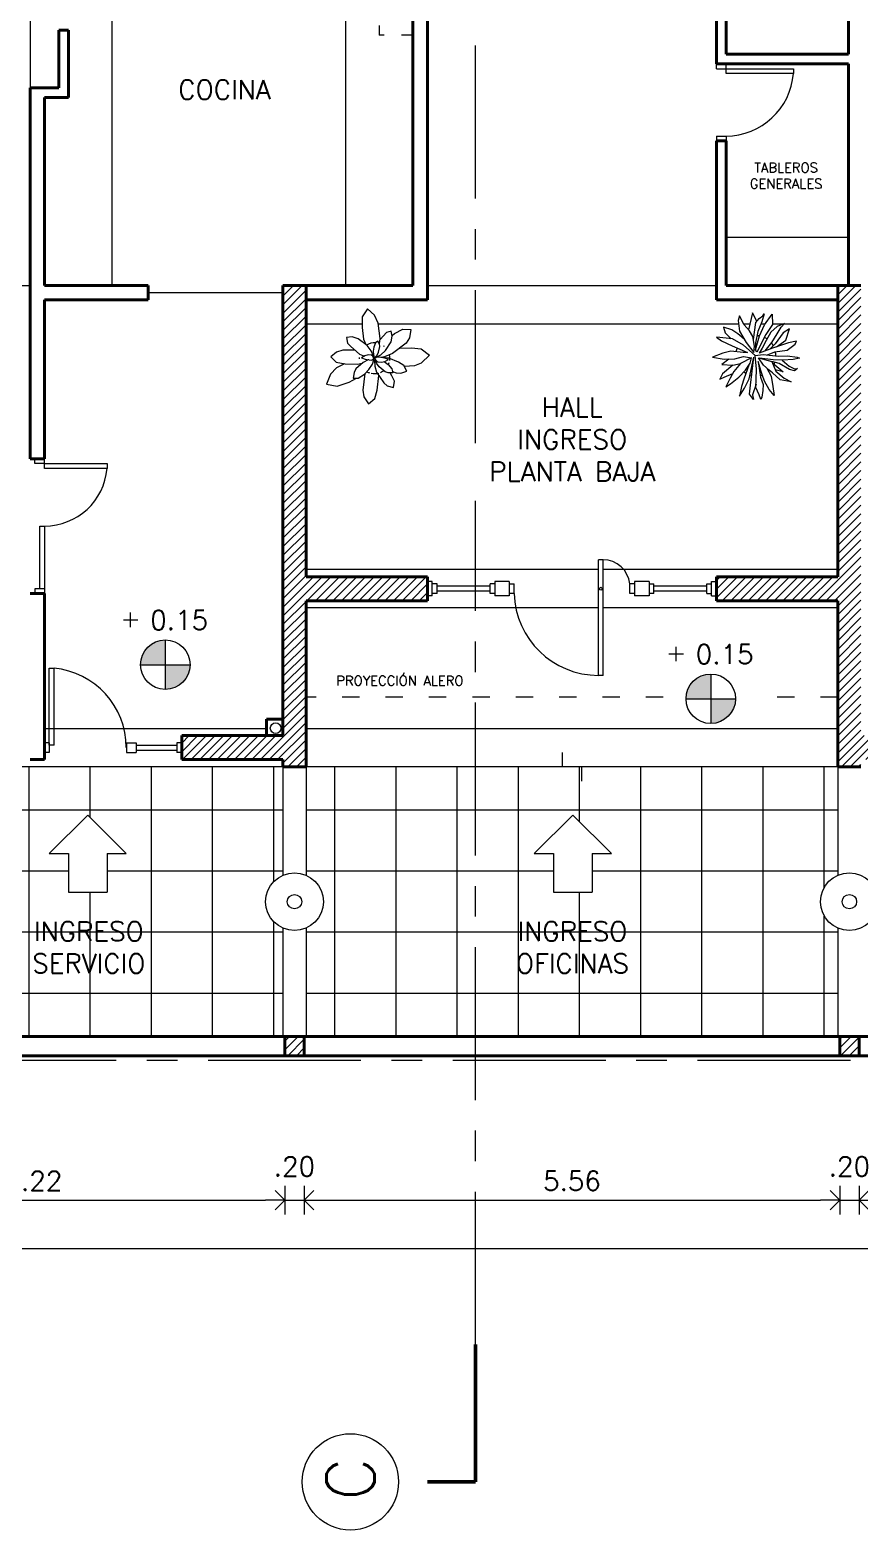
# Model space of a CAD drawing. Extents: x 1018 to 1352, y -109 to 184.
# Drawn here: x 1043.32 to 1051.94, y 101.81 to 117.39 of the extents above; entities that cross this region are included whole.
import ezdxf

# ---------------------------------------------------------------- set-up
doc = ezdxf.new("R2010")
doc.units = 0
doc.header["$LTSCALE"] = 0.5
doc.linetypes.add('ACAD_ISO03W100', pattern=[30, 12, -18])
doc.linetypes.add('CENTER', pattern=[50.8, 31.75, -6.35, 6.35, -6.35])
doc.layers.get('0').update_dxf_attribs({"linetype": 'CONTINUOUS'})
doc.layers.get('Defpoints').update_dxf_attribs({"linetype": 'CONTINUOUS'})
for name, color, linetype, lineweight in [('Acotaciones', 9, 'CONTINUOUS', 9), ('Carpintería', 55, 'CONTINUOUS', 20), ('Detalles .05', 243, 'CONTINUOUS', 5), ('Detalles 01', 8, 'CONTINUOUS', 9), ('Equipamiento fijo', 31, 'CONTINUOUS', 13), ('Muros corte', 7, 'CONTINUOUS', 40), ('Pisos', 252, 'CONTINUOUS', 18), ('Proyección', 4, 'ACAD_ISO03W100', 18), ('Punta 01', 6, 'CONTINUOUS', 9), ('Punta 015', 64, 'CONTINUOUS', 13), ('Punta 02', 11, 'CONTINUOUS', 20), ('Punta 05', 52, 'CONTINUOUS', 50), ('Tratamiento pisos', 251, 'CONTINUOUS', 9), ('Vidrios', 147, 'CONTINUOUS', 13)]:
    doc.layers.add(name, color=color, linetype=linetype, lineweight=lineweight)
doc.styles.add('Texto 1 mm', font='simplex.shx', dxfattribs={"height": 0.1})
doc.styles.add('Texto 2 mm', font='simplex.shx', dxfattribs={"height": 0.2})
doc.styles.add('Texto 5 mm', font='simplex.shx', dxfattribs={"height": 0.5})
doc.dimstyles.new('Primera línea', dxfattribs={"dimscale": 0, "dimtxt": 0.2, "dimasz": 0.2, "dimexe": 0.15, "dimexo": 0, "dimgap": 0.1, "dimtad": 1, "dimzin": 4, "dimdsep": 46, "dimtxsty": 'Texto 2 mm', "dimblk": 'OPEN90', "dimcen": 2.5, "dimclrd": 256, "dimclre": 256, "dimclrt": 256, "dimadec": 0, "dimazin": 0, "dimtfac": 1, "dimtmove": 2, "dimatfit": 3, "dimldrblk": 'OPEN90', "dimfxl": 1, "dimtolj": 1, "dimtzin": 0, "dimlwd": -1, "dimlwe": -1, "dimarcsym": 0})
doc.dimstyles.new('Segunda línea', dxfattribs={"dimscale": 0, "dimtxt": 0.2, "dimasz": 0.2, "dimexe": 0.15, "dimexo": 0.5, "dimgap": 0.1, "dimtad": 1, "dimzin": 4, "dimdsep": 46, "dimtxsty": 'Texto 2 mm', "dimblk": 'OPEN90', "dimcen": 2.5, "dimclrd": 256, "dimclre": 256, "dimclrt": 256, "dimadec": 0, "dimazin": 0, "dimtfac": 1, "dimtmove": 2, "dimatfit": 3, "dimldrblk": 'OPEN90', "dimfxl": 1, "dimtolj": 1, "dimtzin": 0, "dimlwd": -1, "dimlwe": -1, "dimarcsym": 0})
pattern_1 = [(0, (10.8031, -2.4661), (1e-16, 0.635), []), (90, (10.8031, -2.4661), (-0.635, 2e-16), [])]
pattern_2 = [(45, (10.8031, -2.466086), (-0.0449012806, 0.0449012806), [])]

# ---------------------------------------------------------------- blocks, each defined once
blk = doc.blocks.new('Plant1')
for p, q in [((5.75, 15.65), (2.94, 14.02)), ((6.8, 12.64), (5.75, 15.65)), ((-4.94, 10.5), (-5.47, 8.7)), ((-3.11, 9.8), (-4.94, 10.5)), ((1.24, 11.02), (-0.18, 7.33)), ((2.94, 14.02), (1.24, 11.02)), ((6.67, 9.74), (6.8, 12.64)), ((-10.15, 7.82), (-12.56, 7.25)), ((-12.56, 7.25), (-11.81, 4.91)), ((-8.01, 7.41), (-10.15, 7.82)), ((-4.41, 5.37), (-8.01, 7.41)), ((-5.47, 8.7), (-5.1, 7.19)), ((-5.1, 7.19), (-3.73, 3.58)), ((-1.65, 8.27), (-3.11, 9.8)), ((-0.15, 4.91), (-1.65, 8.27)), ((-0.18, 7.33), (-0.36, 5.38)), ((7.53, 5.66), (4.58, 4.62)), ((4.8, 4.93), (6.67, 9.74)), ((9.19, 5.31), (7.53, 5.66)), ((8.7, 3.64), (9.19, 5.31)), ((-15.39, 2.27), (-18.09, -0.04)), ((-12.63, 3.17), (-15.39, 2.27)), ((-9.66, 3.14), (-12.63, 3.17)), ((-11.81, 4.91), (-9.42, 2.94)), ((-9.42, 2.94), (-5.88, 0.9)), ((-3.93, 0.56), (-7.13, -0.21)), ((-5.88, 0.9), (-4.34, 0.46)), ((-2.06, 0.5), (-3.93, 0.56)), ((-2.48, 2.2), (-3.75, 2.12)), ((-3.75, 2.12), (-2.91, 1.21)), ((-3.73, 3.58), (-2.59, 2.19)), ((-2.91, 1.21), (-1.29, 0)), ((-1.34, 2), (-2.48, 2.2)), ((-1.9, 0.46), (-2.06, 0.5)), ((-0.39, 1.34), (-1.34, 2)), ((-0.56, -0.12), (-0.19, 0)), ((-0.12, 0.81), (-0.39, 1.34)), ((-0.19, 0), (-0.12, 0.06)), ((0.25, 2.69), (-0.15, 4.91)), ((-0.06, 0.25), (-0.12, 0.81)), ((-0.12, 0.06), (-0.06, 0.25)), ((-0.11, 0.67), (0.06, 0.81)), ((0.06, 0.81), (0.25, 2.69)), ((0.31, 1.31), (0.12, 0.38)), ((0.12, 0.38), (0.19, 0.25)), ((0.19, 0.25), (0.38, 0.19)), ((0.73, 2.26), (0.31, 1.31)), ((0.38, 0.19), (1.25, 0.44)), ((0.47, 0.22), (0.69, 0)), ((0.69, 0), (2.44, 0)), ((1.6, 3.31), (0.73, 2.26)), ((1.25, 0.44), (2.18, 1.1)), ((2.74, 4.3), (1.6, 3.31)), ((2.18, 1.1), (3.4, 2.61)), ((2.44, 0), (4.43, 0.51)), ((3.75, 4.5), (2.74, 4.3)), ((3.4, 2.61), (3.75, 3.44)), ((3.75, 3.45), (4.8, 4.93)), ((3.75, 3.44), (3.75, 4.5)), ((4.43, 0.51), (7.5, 2.24)), ((7.5, 2.24), (8.7, 3.64)), ((8.78, 3.92), (9.84, 4.12)), ((9.84, 4.12), (12.89, 4.12)), ((13.53, 0.5), (11.66, -0.54)), ((12.89, 4.12), (15.19, 2.69)), ((15.19, 2.69), (13.53, 0.5)), ((-18.09, -0.04), (-15.37, -2.32)), ((-15.37, -2.32), (-11.22, -3.04)), ((-11.22, -3.04), (-8.38, -3)), ((-8.2, -0.91), (-9.38, -2.5)), ((-9.38, -2.5), (-7.87, -3.25)), ((-5.18, -2.97), (-8.45, -7.47)), ((-7.13, -0.21), (-8.2, -0.91)), ((-7.87, -3.25), (-5.44, -3.05)), ((-5.44, -3.05), (-3.38, -2.45)), ((-3.38, -2.45), (-1.56, -1.44)), ((-1.56, -1.44), (-0.5, -0.38)), ((-1.12, -2.44), (-1.55, -4.42)), ((-1.55, -4.42), (-1.12, -8.67)), ((-1.29, 0), (-0.56, -0.12)), ((-0.38, -0.81), (-1.12, -2.44)), ((-0.31, -0.5), (-0.59, -0.46)), ((-0.5, -0.38), (-0.5, -0.12)), ((0.06, -0.62), (-0.38, -0.81)), ((-0.26, -0.76), (-0.31, -0.5)), ((-0.19, -1.81), (-0.07, -0.68)), ((0.01, -3.25), (-0.19, -1.81)), ((0.12, -0.12), (0, -0.44)), ((0, -0.44), (0.12, -1)), ((1.03, -5.66), (0.01, -3.25)), ((0.56, -0.06), (0.12, -0.12)), ((0.12, -1), (0.45, -1.59)), ((0.45, -1.59), (1.43, -2.3)), ((1.53, -0.38), (0.56, -0.06)), ((1.43, -2.3), (2.56, -2.56)), ((3.06, -1.61), (1.53, -0.38)), ((3.19, -1.19), (2.01, -0.77)), ((2.38, -1), (2.23, -0.95)), ((2.32, -2.51), (3.05, -4.05)), ((4.2, -2.28), (2.38, -1)), ((2.56, -2.56), (3.88, -2.56)), ((3.05, -4.05), (3.43, -5.82)), ((3.88, -2.56), (3.06, -1.61)), ((6, -1.48), (3.19, -1.19)), ((6.42, -4.94), (4.2, -2.28)), ((11.66, -0.54), (6, -1.48)), ((7.5, -6.71), (6.42, -4.94)), ((9.02, -0.98), (12.56, -2.76)), ((12.56, -2.76), (15.17, -4.6)), ((15.17, -4.6), (16.61, -7.77)), ((-8.45, -7.47), (-9.18, -9.67)), ((-9.18, -9.67), (-8.88, -12.44)), ((-6.25, -11.82), (-4.21, -9.77)), ((-4.21, -9.77), (-1.41, -5.8)), ((-1.12, -8.67), (-0.57, -10.07)), ((1, -11.56), (2.25, -9.87)), ((1.72, -6.45), (1.03, -5.66)), ((3.06, -7.12), (1.72, -6.45)), ((2.25, -9.87), (2.39, -7.87)), ((2.39, -7.87), (2.32, -6.75)), ((3.43, -5.82), (3.06, -7.12)), ((3.19, -6.68), (4.04, -7.69)), ((4.04, -7.69), (5.41, -8.56)), ((5.41, -8.56), (7.5, -8.88)), ((7.5, -8.88), (7.5, -6.71)), ((7.5, -6.98), (10.72, -8.45)), ((10.72, -8.45), (13.06, -8.78)), ((13.06, -8.78), (16.61, -7.77)), ((-8.88, -12.44), (-6.25, -11.82)), ((-0.57, -10.07), (1, -11.56))]:
    blk.add_line(p, q)
for start, end in [(57.1582, 93.2041), (172.4345, 176.9296), (149.2581, 153.7532), (21.2653, 25.7604), (212.1423, 223.5771), (229.8179, 257.6637), (306.6551, 316.418), (323.0282, 344.4965), (265.2848, 278.7499)]:
    blk.add_arc((0, 0), 5.12, start, end)
blk = doc.blocks.new('_Open90')
at = {"color": 0, "linetype": 'ByBlock', "lineweight": -2}
for p, q in [((0, 0), (-1, 0)), ((-0.5, 0.5), (0, 0)), ((0, 0), (-0.5, -0.5))]:
    blk.add_line(p, q, dxfattribs=at)
blk = doc.blocks.new('*D207')
at = {"layer": 'Acotaciones', "transparency": 16777216}
for p, q in [((1032.649, 104.889), (1032.649, 104.589)), ((1074.649, 104.889), (1074.649, 104.589)), ((1032.849, 104.739), (1074.449, 104.739))]:
    blk.add_line(p, q, dxfattribs=at)
at = {"layer": 'Defpoints', "color": 0, "transparency": 16777216}
for p in [(1032.649, 105.389), (1074.649, 105.389), (1074.649, 104.739)]:
    blk.add_point(p, dxfattribs=at)
at = {"layer": 'Acotaciones', "transparency": 16777216, "xscale": 0.2, "yscale": 0.2, "zscale": 0.2, "rotation": 180}
blk.add_blockref('_Open90', (1032.649, 104.739), dxfattribs=at)
at = {"layer": 'Acotaciones', "transparency": 16777216, "xscale": 0.2, "yscale": 0.2, "zscale": 0.2}
blk.add_blockref('_Open90', (1074.649, 104.739), dxfattribs=at)
at = {"layer": 'Acotaciones', "transparency": 16777216, "insert": (1053.649, 104.939), "char_height": 0.2, "attachment_point": 5, "style": 'Texto 2 mm'}
blk.add_mtext('\\A1;42.00', dxfattribs=at)
blk = doc.blocks.new('Planta 1')
for p, q in [((-0.233, 0.595), (-0.254, 0.525)), ((-0.254, 0.525), (-0.236, 0.364)), ((-0.166, 0.461), (-0.233, 0.595)), ((-0.084, 0.372), (-0.166, 0.461)), ((-0.039, 0.64), (-0.099, 0.388)), ((0.024, 0.515), (-0.039, 0.64)), ((-0.027, 0.244), (0.009, 0.498)), ((0.009, 0.498), (0.057, 0.553)), ((0.097, 0.506), (0.041, 0.362)), ((0.057, 0.553), (0.113, 0.595)), ((0.063, 0.299), (0.137, 0.461)), ((0.132, 0.627), (0.097, 0.506)), ((0.113, 0.595), (0.132, 0.627)), ((0.137, 0.461), (0.254, 0.622)), ((0.257, 0.466), (0.156, 0.317)), ((0.254, 0.622), (0.257, 0.466)), ((0.438, 0.481), (0.326, 0.436)), ((0.387, 0.426), (0.438, 0.481)), ((-0.337, 0.252), (-0.574, 0.277)), ((-0.574, 0.277), (-0.502, 0.222)), ((-0.35, 0.384), (-0.47, 0.424)), ((-0.47, 0.424), (-0.446, 0.342)), ((-0.446, 0.342), (-0.358, 0.254)), ((-0.259, 0.329), (-0.35, 0.384)), ((-0.172, 0.158), (-0.337, 0.252)), ((-0.164, 0.246), (-0.259, 0.329)), ((-0.236, 0.364), (-0.134, 0.198)), ((-0.033, 0.287), (-0.084, 0.372)), ((-0.012, 0.145), (-0.033, 0.287)), ((0.041, 0.362), (0.004, 0.193)), ((0.004, 0.087), (0.063, 0.299)), ((0.156, 0.317), (0.026, 0.055)), ((0.164, 0.225), (0.102, 0.113)), ((0.233, 0.354), (0.164, 0.225)), ((0.326, 0.436), (0.233, 0.354)), ((0.246, 0.198), (0.326, 0.329)), ((0.416, 0.342), (0.297, 0.18)), ((0.315, 0.131), (0.456, 0.232)), ((0.326, 0.329), (0.387, 0.426)), ((0.512, 0.401), (0.416, 0.342)), ((0.456, 0.232), (0.512, 0.401)), ((-0.483, 0.039), (-0.637, -0.021)), ((-0.502, 0.222), (-0.345, 0.15)), ((-0.361, 0.068), (-0.483, 0.039)), ((-0.177, 0.051), (-0.361, 0.068)), ((-0.345, 0.15), (-0.116, 0.05)), ((-0.116, 0.05), (-0.177, 0.051)), ((0.002, 0.002), (-0.172, 0.158)), ((-0.134, 0.198), (-0.021, 0.051)), ((-0.021, 0.051), (-0.012, 0.145)), ((0.002, 0.002), (0.121, 0.019)), ((0.017, -0.2), (0.002, 0.002)), ((0.004, 0.193), (0.004, 0.087)), ((0.026, 0.055), (0.004, 0.087)), ((0.102, 0.113), (0.058, 0.039)), ((0.257, 0.111), (0.058, 0.039)), ((0.121, 0.019), (0.347, -0.006)), ((0.149, 0.072), (0.246, 0.198)), ((0.182, 0.012), (0.291, 0.061)), ((0.297, 0.18), (0.22, 0.096)), ((0.496, 0.195), (0.257, 0.111)), ((0.291, 0.061), (0.475, 0.081)), ((0.475, 0.081), (0.597, 0.173)), ((0.616, 0.217), (0.496, 0.195)), ((0.597, 0.173), (0.616, 0.217)), ((-0.637, -0.021), (-0.464, -0.053)), ((-0.394, -0.051), (-0.496, -0.128)), ((-0.496, -0.128), (-0.331, -0.138)), ((-0.331, -0.138), (-0.486, -0.267)), ((-0.464, -0.053), (-0.302, -0.048)), ((-0.331, -0.138), (-0.22, -0.115)), ((-0.22, -0.115), (-0.318, -0.232)), ((-0.302, -0.048), (-0.172, -0.011)), ((-0.246, -0.317), (-0.142, -0.212)), ((-0.053, -0.03), (-0.22, -0.115)), ((-0.172, -0.011), (-0.053, -0.03)), ((-0.097, -0.141), (-0.164, -0.334)), ((-0.142, -0.212), (-0.076, -0.108)), ((-0.092, -0.346), (-0.019, -0.022)), ((-0.076, -0.108), (-0.053, -0.03)), ((-0.068, -0.438), (-0.019, -0.022)), ((0.015, -0.354), (0.017, -0.2)), ((0.043, -0.084), (0.081, -0.319)), ((0.084, -0.22), (0.043, -0.084)), ((0.051, -0.031), (0.249, -0.086)), ((0.124, -0.138), (0.051, -0.031)), ((0.27, -0.061), (0.062, -0.034)), ((0.11, -0.294), (0.084, -0.22)), ((0.209, -0.215), (0.124, -0.138)), ((0.174, -0.184), (0.238, -0.304)), ((0.259, -0.254), (0.209, -0.215)), ((0.249, -0.086), (0.307, -0.227)), ((0.358, -0.113), (0.249, -0.086)), ((0.257, -0.103), (0.416, -0.237)), ((0.414, -0.066), (0.27, -0.061)), ((0.416, -0.237), (0.299, -0.208)), ((0.347, -0.006), (0.48, -0.001)), ((0.512, -0.207), (0.358, -0.113)), ((0.401, -0.065), (0.507, -0.153)), ((0.566, -0.056), (0.414, -0.066)), ((0.48, -0.001), (0.627, -0.023)), ((0.507, -0.153), (0.584, -0.195)), ((0.584, -0.222), (0.512, -0.207)), ((0.659, -0.036), (0.566, -0.056)), ((0.584, -0.195), (0.629, -0.192)), ((0.629, -0.192), (0.584, -0.222)), ((0.627, -0.023), (0.659, -0.036)), ((-0.486, -0.267), (-0.528, -0.349)), ((-0.528, -0.349), (-0.462, -0.317)), ((-0.462, -0.317), (-0.334, -0.262)), ((-0.374, -0.336), (-0.438, -0.461)), ((-0.438, -0.461), (-0.369, -0.416)), ((-0.318, -0.232), (-0.374, -0.336)), ((-0.369, -0.416), (-0.246, -0.317)), ((-0.164, -0.334), (-0.206, -0.458)), ((-0.161, -0.483), (-0.092, -0.346)), ((-0.086, -0.572), (-0.068, -0.438)), ((0.013, -0.425), (-0.041, -0.58)), ((0.012, -0.475), (0.015, -0.354)), ((0.081, -0.319), (0.121, -0.428)), ((0.14, -0.379), (0.11, -0.294)), ((0.121, -0.428), (0.116, -0.515)), ((0.209, -0.5), (0.14, -0.379)), ((0.238, -0.304), (0.265, -0.456)), ((0.371, -0.356), (0.259, -0.254)), ((0.307, -0.227), (0.43, -0.336)), ((0.536, -0.386), (0.371, -0.356)), ((0.43, -0.336), (0.536, -0.386)), ((-0.206, -0.458), (-0.233, -0.6)), ((-0.233, -0.6), (-0.161, -0.483)), ((-0.023, -0.649), (-0.086, -0.572)), ((-0.041, -0.58), (-0.023, -0.649)), ((0.057, -0.582), (0.012, -0.475)), ((0.084, -0.649), (0.057, -0.582)), ((0.1, -0.617), (0.084, -0.649)), ((0.116, -0.515), (0.1, -0.617)), ((0.281, -0.59), (0.209, -0.5)), ((0.265, -0.456), (0.281, -0.59))]:
    blk.add_line(p, q)
at = {"layer": 'Detalles .05'}
for start, end in [(125.0386, 125.0807), (79.6774, 86.207), (55.7777, 65.1238), (157.2574, 168.4231), (29.6412, 39.1255), (359.4429, 11.7162), (309.5647, 313.1025), (335.4998, 341.0401), (233.5733, 240.8096), (253.2847, 258.683), (283.2227, 289.1148)]:
    blk.add_arc((0.008, 0.001), 0.3, start, end, dxfattribs=at)
blk = doc.blocks.new('*D214')
at = {"layer": 'Acotaciones', "transparency": 16777216}
for p, q in [((1040.749, 105.389), (1040.749, 105.089)), ((1045.969, 105.389), (1045.969, 105.089)), ((1040.949, 105.239), (1045.769, 105.239))]:
    blk.add_line(p, q, dxfattribs=at)
at = {"layer": 'Defpoints', "color": 0, "transparency": 16777216}
for p in [(1040.749, 105.389), (1045.969, 105.389), (1045.969, 105.239)]:
    blk.add_point(p, dxfattribs=at)
at = {"layer": 'Acotaciones', "transparency": 16777216, "xscale": 0.2, "yscale": 0.2, "zscale": 0.2, "rotation": 180}
blk.add_blockref('_Open90', (1040.749, 105.239), dxfattribs=at)
at = {"layer": 'Acotaciones', "transparency": 16777216, "xscale": 0.2, "yscale": 0.2, "zscale": 0.2}
blk.add_blockref('_Open90', (1045.969, 105.239), dxfattribs=at)
at = {"layer": 'Acotaciones', "transparency": 16777216, "insert": (1043.359, 105.439), "char_height": 0.2, "attachment_point": 5, "style": 'Texto 2 mm'}
blk.add_mtext('\\A1;5.22', dxfattribs=at)
blk = doc.blocks.new('*D215')
at = {"layer": 'Acotaciones', "transparency": 16777216}
for p, q in [((1046.169, 105.389), (1046.169, 105.089)), ((1051.729, 105.389), (1051.729, 105.089)), ((1046.369, 105.239), (1051.529, 105.239))]:
    blk.add_line(p, q, dxfattribs=at)
at = {"layer": 'Defpoints', "color": 0, "transparency": 16777216}
for p in [(1046.169, 105.389), (1051.729, 105.389), (1051.729, 105.239)]:
    blk.add_point(p, dxfattribs=at)
at = {"layer": 'Acotaciones', "transparency": 16777216, "xscale": 0.2, "yscale": 0.2, "zscale": 0.2, "rotation": 180}
blk.add_blockref('_Open90', (1046.169, 105.239), dxfattribs=at)
at = {"layer": 'Acotaciones', "transparency": 16777216, "xscale": 0.2, "yscale": 0.2, "zscale": 0.2}
blk.add_blockref('_Open90', (1051.729, 105.239), dxfattribs=at)
at = {"layer": 'Acotaciones', "transparency": 16777216, "insert": (1048.949, 105.439), "char_height": 0.2, "attachment_point": 5, "style": 'Texto 2 mm'}
blk.add_mtext('\\A1;5.56', dxfattribs=at)
blk = doc.blocks.new('*D216')
at = {"layer": 'Acotaciones', "transparency": 16777216}
for p, q in [((1051.929, 105.389), (1051.929, 105.089)), ((1057.149, 105.389), (1057.149, 105.089)), ((1052.129, 105.239), (1056.949, 105.239))]:
    blk.add_line(p, q, dxfattribs=at)
at = {"layer": 'Defpoints', "color": 0, "transparency": 16777216}
for p in [(1051.929, 105.389), (1057.149, 105.389), (1057.149, 105.239)]:
    blk.add_point(p, dxfattribs=at)
at = {"layer": 'Acotaciones', "transparency": 16777216, "xscale": 0.2, "yscale": 0.2, "zscale": 0.2, "rotation": 180}
blk.add_blockref('_Open90', (1051.929, 105.239), dxfattribs=at)
at = {"layer": 'Acotaciones', "transparency": 16777216, "xscale": 0.2, "yscale": 0.2, "zscale": 0.2}
blk.add_blockref('_Open90', (1057.149, 105.239), dxfattribs=at)
at = {"layer": 'Acotaciones', "transparency": 16777216, "insert": (1054.539, 105.439), "char_height": 0.2, "attachment_point": 5, "style": 'Texto 2 mm'}
blk.add_mtext('\\A1;5.22', dxfattribs=at)

msp = doc.modelspace()

# ---------------------------------------------------------------- hatches: boundary and pattern name
at = {"layer": 'Detalles 01'}
h = msp.add_hatch(dxfattribs=at)
h.set_pattern_fill('ANSI31', color=256, scale=0.02, style=0)
h.set_pattern_definition(pattern_2)
h.paths.add_polyline_path([(1046.189, 114.739), (1046.079, 114.739), (1045.949, 114.739), (1045.949, 110.064), (1044.899, 110.064), (1044.899, 109.814), (1045.949, 109.814), (1045.949, 109.739), (1046.189, 109.739), (1046.189, 111.464), (1047.449, 111.464), (1047.449, 111.714), (1046.189, 111.714)])
h = msp.add_hatch(dxfattribs=at)
h.set_pattern_fill('ANSI31', color=256, scale=0.02, style=0)
h.set_pattern_definition(pattern_2)
h.paths.add_polyline_path([(1051.949, 114.739), (1051.709, 114.739), (1051.709, 111.714), (1050.449, 111.714), (1050.449, 111.464), (1051.709, 111.464), (1051.709, 109.739), (1051.949, 109.739), (1051.949, 109.814), (1057.049, 109.814), (1057.049, 110.064), (1051.949, 110.064)])
h = msp.add_hatch(dxfattribs=at)
h.set_pattern_fill('ANSI31', color=256, scale=0.02, style=0)
h.set_pattern_definition([(45, (10.75055, -3.54249), (-0.0449012806, 0.0449012806), [])])
h.paths.add_polyline_path([(1046.169, 106.939), (1045.969, 106.939), (1045.969, 106.739), (1046.169, 106.739)])
h = msp.add_hatch(dxfattribs=at)
h.set_pattern_fill('ANSI31', color=256, scale=0.02, style=0)
h.set_pattern_definition([(45, (11.01055, -3.54249), (-0.0449012806, 0.0449012806), [])])
h.paths.add_polyline_path([(1051.929, 106.939), (1051.729, 106.939), (1051.729, 106.739), (1051.929, 106.739)])
at = {"layer": 'Tratamiento pisos'}
h = msp.add_hatch(dxfattribs=at)
h.set_pattern_fill('NET,_O', color=256, scale=0.2)
h.set_pattern_definition(pattern_1)
h.paths.add_polyline_path([(1045.949, 106.939), (1045.949, 108.064, -0.298217), (1045.769, 108.339, -0.298217), (1045.949, 108.614), (1045.949, 109.739), (1040.849, 109.739), (1040.849, 108.563, -0.213422), (1040.949, 108.339, -0.213422), (1040.849, 108.115), (1040.849, 106.939)])
h.paths.add_polyline_path([(1044.123, 108.438), (1043.723, 108.438), (1043.723, 108.838), (1043.523, 108.838), (1043.923, 109.238), (1044.323, 108.838), (1044.123, 108.838)], flags=16)
h = msp.add_hatch(dxfattribs=at)
h.set_pattern_fill('NET,_O', color=256, scale=0.2)
h.set_pattern_definition(pattern_1)
h.paths.add_polyline_path([(1046.189, 109.739), (1046.189, 108.614, -0.298217), (1046.369, 108.339, -0.298217), (1046.189, 108.064), (1046.189, 106.939), (1048.949, 106.939), (1048.949, 108.438), (1048.758, 108.438), (1048.758, 108.838), (1048.558, 108.838), (1048.949, 109.229), (1048.949, 109.739)])
h.paths.add_polyline_path([(1051.709, 108.614), (1051.709, 109.739), (1048.949, 109.739), (1048.949, 109.229), (1048.958, 109.238), (1049.358, 108.838), (1049.158, 108.838), (1049.158, 108.438), (1048.949, 108.438), (1048.949, 106.939), (1051.709, 106.939), (1051.709, 108.064, -0.298217), (1051.529, 108.339, -0.298217)])
at = {"layer": 'Vidrios', "linetype": 'Continuous'}
h = msp.add_hatch(color=256, dxfattribs=at)
h.paths.add_polyline_path([(1044.728, 111.057, 0.414214), (1044.471, 110.8), (1044.728, 110.8)])
h.paths.add_polyline_path([(1044.984, 110.8), (1044.728, 110.8), (1044.728, 110.544, 0.414214)])
h = msp.add_hatch(color=256, dxfattribs=at)
h.paths.add_polyline_path([(1050.39, 110.702, 0.414214), (1050.133, 110.446), (1050.39, 110.446)])
h.paths.add_polyline_path([(1050.646, 110.446), (1050.39, 110.446), (1050.39, 110.189, 0.414214)])

# ---------------------------------------------------------------- linework, layer by layer
at = {"layer": 'Acotaciones'}
for p, q in [((1045.969, 105.239), (1046.169, 105.239)), ((1051.729, 105.239), (1051.929, 105.239))]:
    msp.add_line(p, q, dxfattribs=at)
at = {"layer": 'Carpintería'}
for p, q in [((1050.449, 116.989), (1050.449, 117.039)), ((1050.449, 116.989), (1050.549, 116.989)), ((1050.549, 116.989), (1050.549, 117.039)), ((1050.549, 116.989), (1051.249, 116.989)), ((1050.549, 116.939), (1050.549, 116.989)), ((1051.249, 116.989), (1051.249, 116.939)), ((1051.249, 116.939), (1050.549, 116.939)), ((1050.449, 116.289), (1050.549, 116.289)), ((1050.449, 116.289), (1050.449, 116.239)), ((1050.549, 116.289), (1050.549, 116.239)), ((1043.374, 112.889), (1043.374, 112.939)), ((1043.474, 112.889), (1043.474, 112.939)), ((1043.474, 112.889), (1043.374, 112.889)), ((1043.474, 112.889), (1044.124, 112.889)), ((1043.474, 112.839), (1043.474, 112.889)), ((1044.124, 112.839), (1043.474, 112.839)), ((1044.124, 112.889), (1044.124, 112.839)), ((1043.424, 111.589), (1043.424, 112.239)), ((1043.424, 112.239), (1043.474, 112.239)), ((1043.474, 112.239), (1043.474, 111.589)), ((1049.224, 110.689), (1049.224, 111.889)), ((1049.274, 111.889), (1049.224, 111.889)), ((1049.274, 110.689), (1049.274, 111.889)), ((1043.474, 111.589), (1043.374, 111.589)), ((1043.374, 111.589), (1043.374, 111.539)), ((1043.474, 111.589), (1043.474, 111.539)), ((1047.499, 111.664), (1047.449, 111.664)), ((1047.499, 111.514), (1047.499, 111.664)), ((1047.549, 111.639), (1047.499, 111.639)), ((1047.549, 111.539), (1047.499, 111.539)), ((1047.549, 111.539), (1047.549, 111.639)), ((1048.099, 111.614), (1047.549, 111.614)), ((1048.099, 111.564), (1047.549, 111.564)), ((1048.099, 111.539), (1048.099, 111.639)), ((1048.149, 111.639), (1048.099, 111.639)), ((1048.149, 111.539), (1048.099, 111.539)), ((1048.299, 111.664), (1048.149, 111.664)), ((1048.149, 111.664), (1048.149, 111.514)), ((1048.299, 111.664), (1048.299, 111.514)), ((1048.299, 111.639), (1048.349, 111.639)), ((1048.349, 111.539), (1048.299, 111.539)), ((1048.349, 111.539), (1048.349, 111.639)), ((1049.599, 111.639), (1049.549, 111.639)), ((1049.549, 111.539), (1049.549, 111.639)), ((1049.599, 111.539), (1049.549, 111.539)), ((1049.749, 111.664), (1049.599, 111.664)), ((1049.599, 111.664), (1049.599, 111.514)), ((1049.749, 111.664), (1049.749, 111.514)), ((1049.749, 111.639), (1049.799, 111.639)), ((1049.799, 111.539), (1049.749, 111.539)), ((1049.799, 111.539), (1049.799, 111.639)), ((1050.349, 111.614), (1049.799, 111.614)), ((1050.349, 111.564), (1049.799, 111.564)), ((1050.349, 111.539), (1050.349, 111.639)), ((1050.349, 111.639), (1050.399, 111.639)), ((1050.349, 111.539), (1050.399, 111.539)), ((1050.399, 111.514), (1050.399, 111.664)), ((1050.399, 111.664), (1050.449, 111.664)), ((1047.499, 111.514), (1047.449, 111.514)), ((1048.299, 111.514), (1048.149, 111.514)), ((1049.749, 111.514), (1049.599, 111.514)), ((1050.399, 111.514), (1050.449, 111.514)), ((1043.524, 109.964), (1043.524, 110.764)), ((1043.524, 110.764), (1043.574, 110.764)), ((1043.574, 109.964), (1043.574, 110.764)), ((1049.274, 110.689), (1049.224, 110.689)), ((1043.524, 109.989), (1043.474, 109.989)), ((1043.524, 109.989), (1043.524, 109.889)), ((1044.324, 109.989), (1044.324, 109.889)), ((1044.324, 109.989), (1044.424, 109.989)), ((1044.424, 109.989), (1044.424, 109.889)), ((1044.899, 109.989), (1044.849, 109.989)), ((1044.849, 109.989), (1044.849, 109.889)), ((1043.524, 109.889), (1043.474, 109.889)), ((1043.574, 109.964), (1043.524, 109.964)), ((1044.324, 109.889), (1044.424, 109.889)), ((1044.424, 109.964), (1044.849, 109.964)), ((1044.424, 109.914), (1044.849, 109.914)), ((1044.899, 109.889), (1044.849, 109.889))]:
    msp.add_line(p, q, dxfattribs=at)
at = {"layer": 'Detalles .05'}
msp.add_circle((1049.249, 111.589), 0.015, dxfattribs=at)
at = {"layer": 'Detalles 01', "linetype": 'CENTER', "ltscale": 0.1}
for p, q in [((1047.949, 113.101), (1047.949, 129.739)), ((1047.949, 103.739), (1047.949, 112.503)), ((1074.699, 106.689), (1032.649, 106.689))]:
    msp.add_line(p, q, dxfattribs=at)
at = {"layer": 'Detalles 01'}
for p, q in [((1048.849, 109.889), (1048.849, 109.739)), ((1049.049, 109.739), (1049.049, 109.589))]:
    msp.add_line(p, q, dxfattribs=at)
msp.add_circle((1045.873, 110.141), 0.055, dxfattribs=at)
for centre, radius, start, end in [((1050.547, 116.993), 0.703, 270.1171, 355.6407), ((1043.472, 112.893), 0.654, 270.1372, 355.2816), ((1049.274, 111.613), 0.276, 5.4526, 90), ((1049.224, 111.564), 0.875, 181.6606, 270), ((1043.493, 109.938), 0.83, 0.1035, 84.4439)]:
    msp.add_arc(centre, radius, start, end, dxfattribs=at)
at = {"layer": 'Equipamiento fijo'}
for p, q in [((1043.324, 118.689), (1043.324, 116.789)), ((1044.174, 118.689), (1044.174, 114.739)), ((1046.599, 118.689), (1046.599, 114.739)), ((1050.549, 115.239), (1051.819, 115.239))]:
    msp.add_line(p, q, dxfattribs=at)
for centre in [(1046.069, 108.339), (1051.829, 108.339)]:
    msp.add_circle(centre, 0.3, dxfattribs=at)
at = {"layer": 'Muros corte'}
for p, q in [((1047.449, 120.739), (1047.449, 114.589)), ((1051.819, 119.739), (1051.819, 117.139)), ((1050.449, 117.039), (1050.449, 118.939)), ((1050.549, 117.139), (1050.549, 118.839)), ((1047.299, 118.689), (1047.299, 114.739)), ((1043.724, 117.389), (1043.624, 117.389)), ((1043.624, 117.389), (1043.624, 116.789)), ((1043.724, 117.389), (1043.724, 116.689)), ((1051.819, 117.139), (1050.549, 117.139)), ((1051.819, 117.039), (1050.449, 117.039)), ((1051.819, 117.039), (1051.819, 114.739)), ((1043.624, 116.789), (1043.324, 116.789)), ((1043.324, 116.789), (1043.324, 112.939)), ((1043.474, 116.689), (1043.474, 114.739)), ((1043.724, 116.689), (1043.474, 116.689)), ((1050.449, 114.589), (1050.449, 116.239)), ((1050.549, 116.239), (1050.449, 116.239)), ((1050.549, 114.739), (1050.549, 116.239)), ((1044.549, 114.739), (1043.474, 114.739)), ((1044.549, 114.589), (1044.549, 114.739)), ((1045.949, 110.064), (1045.949, 114.739)), ((1045.949, 114.739), (1046.079, 114.739)), ((1046.319, 114.739), (1046.079, 114.739)), ((1046.189, 111.714), (1046.189, 114.739)), ((1047.299, 114.739), (1046.319, 114.739)), ((1050.549, 114.739), (1051.949, 114.739)), ((1051.709, 111.714), (1051.709, 114.739)), ((1044.549, 114.589), (1043.474, 114.589)), ((1043.474, 114.589), (1043.474, 112.939)), ((1047.449, 114.589), (1046.189, 114.589)), ((1050.449, 114.589), (1051.709, 114.589)), ((1043.474, 112.939), (1043.324, 112.939)), ((1046.189, 111.714), (1047.449, 111.714)), ((1047.449, 111.714), (1047.449, 111.464)), ((1050.449, 111.464), (1050.449, 111.714)), ((1051.709, 111.714), (1050.449, 111.714)), ((1043.474, 111.539), (1043.324, 111.539)), ((1043.474, 111.539), (1043.474, 109.814)), ((1046.189, 111.464), (1047.449, 111.464)), ((1046.189, 109.739), (1046.189, 111.464)), ((1051.709, 111.464), (1050.449, 111.464)), ((1051.709, 109.739), (1051.709, 111.464)), ((1045.949, 110.234), (1045.779, 110.234)), ((1045.779, 110.064), (1045.779, 110.234)), ((1045.949, 110.064), (1044.899, 110.064)), ((1044.899, 109.814), (1044.899, 110.064)), ((1043.474, 109.814), (1043.324, 109.814)), ((1045.949, 109.814), (1044.899, 109.814)), ((1045.949, 109.739), (1045.949, 109.814)), ((1046.189, 109.739), (1045.949, 109.739)), ((1051.949, 109.739), (1051.709, 109.739)), ((1074.649, 106.939), (1032.649, 106.939)), ((1045.969, 106.739), (1045.969, 106.939)), ((1046.169, 106.739), (1046.169, 106.939)), ((1051.729, 106.739), (1051.729, 106.939)), ((1051.929, 106.739), (1051.929, 106.939)), ((1074.649, 106.739), (1032.649, 106.739))]:
    msp.add_line(p, q, dxfattribs=at)
at = {"layer": 'Pisos'}
for p, q in [((1045.949, 109.739), (1040.849, 109.739)), ((1051.709, 109.739), (1046.189, 109.739))]:
    msp.add_line(p, q, dxfattribs=at)
at = {"layer": 'Proyección', "ltscale": 0.02}
for p in [(1046.949, 118.339), (1047.299, 117.339)]:
    msp.add_line(p, (1046.949, 117.339), dxfattribs=at)
at = {"layer": 'Proyección', "ltscale": 0.03}
for p, q in [((1049.895, 110.464), (1046.189, 110.464)), ((1051.709, 110.464), (1050.882, 110.464))]:
    msp.add_line(p, q, dxfattribs=at)
at = {"layer": 'Punta 01', "linetype": 'Continuous'}
for p, q in [((1044.293, 111.266), (1044.443, 111.266)), ((1044.368, 111.191), (1044.368, 111.341)), ((1049.956, 110.912), (1050.106, 110.912)), ((1050.031, 110.837), (1050.031, 110.987))]:
    msp.add_line(p, q, dxfattribs=at)
at = {"layer": 'Punta 015', "linetype": 'Continuous'}
for p, q in [((1044.728, 111.057), (1044.728, 110.544)), ((1044.471, 110.8), (1044.984, 110.8)), ((1050.39, 110.702), (1050.39, 110.189)), ((1050.133, 110.446), (1050.646, 110.446))]:
    msp.add_line(p, q, dxfattribs=at)
for centre in [(1044.728, 110.8), (1050.39, 110.446)]:
    msp.add_circle(centre, 0.257, dxfattribs=at)
at = {"layer": 'Punta 02'}
for p, q in [((1043.523, 108.838), (1043.923, 109.238)), ((1044.323, 108.838), (1043.923, 109.238)), ((1048.558, 108.838), (1048.958, 109.238)), ((1049.358, 108.838), (1048.958, 109.238)), ((1043.523, 108.838), (1043.723, 108.838)), ((1043.723, 108.838), (1043.723, 108.438)), ((1044.123, 108.838), (1044.123, 108.438)), ((1044.123, 108.838), (1044.323, 108.838)), ((1048.558, 108.838), (1048.758, 108.838)), ((1048.758, 108.838), (1048.758, 108.438)), ((1049.158, 108.838), (1049.158, 108.438)), ((1049.158, 108.838), (1049.358, 108.838)), ((1043.723, 108.438), (1044.123, 108.438)), ((1048.758, 108.438), (1049.158, 108.438))]:
    msp.add_line(p, q, dxfattribs=at)
for centre, radius in [((1046.069, 108.339), 0.075), ((1051.829, 108.339), 0.075), ((1046.649, 102.314), 0.5)]:
    msp.add_circle(centre, radius, dxfattribs=at)
at = {"layer": 'Punta 05'}
for p, q in [((1047.949, 103.739), (1047.949, 102.314)), ((1047.949, 102.314), (1047.449, 102.314))]:
    msp.add_line(p, q, dxfattribs=at)
at = {"layer": 'Tratamiento pisos'}
for p, q in [((1042.724, 114.739), (1043.324, 114.739)), ((1044.549, 114.664), (1045.949, 114.664)), ((1047.449, 114.739), (1050.449, 114.739)), ((1046.189, 114.339), (1046.771, 114.339)), ((1046.94, 114.339), (1050.678, 114.339)), ((1050.73, 114.339), (1050.796, 114.339)), ((1050.91, 114.339), (1050.953, 114.339)), ((1051.03, 114.339), (1051.145, 114.339)), ((1051.152, 114.339), (1051.709, 114.339)), ((1049.224, 111.789), (1046.189, 111.789)), ((1051.709, 111.789), (1049.274, 111.789)), ((1049.224, 111.389), (1046.189, 111.389)), ((1051.709, 111.389), (1049.274, 111.389)), ((1043.474, 110.139), (1045.779, 110.139)), ((1046.189, 110.139), (1051.709, 110.139)), ((1045.949, 109.739), (1045.949, 108.614)), ((1046.189, 109.739), (1046.189, 108.614)), ((1051.709, 109.739), (1051.709, 108.614)), ((1045.949, 108.064), (1045.949, 106.939)), ((1046.189, 108.064), (1046.189, 106.939)), ((1051.709, 108.064), (1051.709, 106.939))]:
    msp.add_line(p, q, dxfattribs=at)

# ---------------------------------------------------------------- block references
at = {"layer": 'Detalles .05', "xscale": 0.03120000000000001, "yscale": 0.03120000000000001, "zscale": 0.03120000000000001, "rotation": 28.25339064275953}
msp.add_blockref('Plant1', (1046.899, 113.982), dxfattribs=at)
at = {"layer": 'Detalles .05', "xscale": 0.6971621602176002, "yscale": 0.6971621602176002, "zscale": 0.6971621602176002}
msp.add_blockref('Planta 1', (1050.851, 114.008), dxfattribs=at)

# ---------------------------------------------------------------- texts
at = {"layer": 'Acotaciones', "char_height": 0.2, "attachment_point": 5, "style": 'Texto 2 mm'}
for insert in [(1046.069, 105.59), (1051.829, 105.59)]:
    msp.add_mtext('\\A1;.20', dxfattribs=dict(at, insert=insert))
at = {"layer": 'Punta 01', "char_height": 0.1, "style": 'Texto 1 mm'}
for s, insert, width, attachment_point in [('TABLEROS GENERALES', (1051.172, 116.012), 0.7584, 2), ('PROYECCIÓN ALERO', (1046.503, 110.683), 1.54934, 1)]:
    msp.add_mtext(s, dxfattribs=dict(at, insert=insert, width=width, attachment_point=attachment_point))
at = {"layer": 'Punta 015', "linetype": 'Continuous', "char_height": 0.2, "attachment_point": 5, "style": 'Texto 2 mm'}
for insert in [(1044.872, 111.263), (1050.534, 110.908)]:
    msp.add_mtext('0.15', dxfattribs=dict(at, insert=insert))
at = {"layer": 'Punta 02', "char_height": 0.2, "style": 'Texto 2 mm'}
for s, insert, width, attachment_point in [('COCINA', (1044.862, 116.871), 1.05568, 1), ('HALL\\PINGRESO PLANTA BAJA', (1048.952, 113.573), 2.13745, 2), ('INGRESO\\PSERVICIO', (1043.934, 108.131), 1.4466, 2), ('INGRESO\\POFICINAS', (1048.954, 108.131), 1.4466, 2)]:
    msp.add_mtext(s, dxfattribs=dict(at, insert=insert, width=width, attachment_point=attachment_point))
at = {"layer": 'Punta 05', "insert": (1046.9, 102.117), "char_height": 0.5, "width": 0.3999, "attachment_point": 7, "rotation": 90, "style": 'Texto 5 mm'}
msp.add_mtext('C', dxfattribs=at)

# ---------------------------------------------------------------- dimensions: what is measured, and where the dimension line sits
at = {"layer": 'Acotaciones'}
for base, p1, p2, dimstyle, picture, middle in [((1045.969, 105.239), (1040.749, 105.389), (1045.969, 105.389), 'Primera línea', '*D214', (1043.359, 105.439)), ((1051.729, 105.239), (1046.169, 105.389), (1051.729, 105.389), 'Primera línea', '*D215', (1048.949, 105.439)), ((1057.149, 105.239), (1051.929, 105.389), (1057.149, 105.389), 'Primera línea', '*D216', (1054.539, 105.439)), ((1074.649, 104.739), (1032.649, 105.389), (1074.649, 105.389), 'Segunda línea', '*D207', (1053.649, 104.939))]:
    dim = msp.add_linear_dim(base=base, p1=p1, p2=p2, dimstyle=dimstyle, override={"dimscale": 1}, dxfattribs=at)
    dim.commit()
    dim.dimension.update_dxf_attribs({"geometry": picture, "text_midpoint": middle})

doc.saveas('drawing.dxf')
